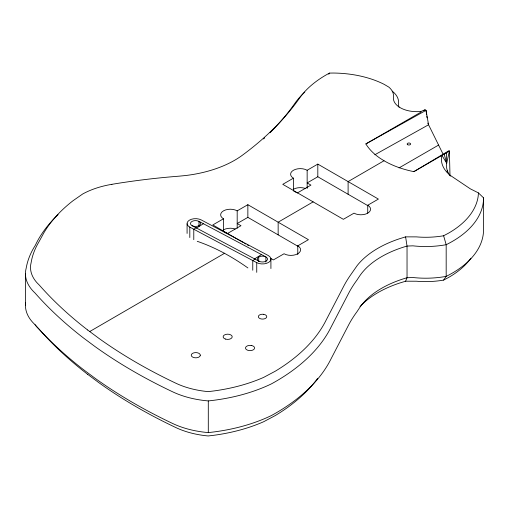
<?xml version="1.0" encoding="UTF-8"?>
<svg xmlns="http://www.w3.org/2000/svg" width="509" height="509" viewBox="0 0 509 509"><rect width="100%" height="100%" fill="white"/><g stroke="black" fill="none" stroke-linecap="round" stroke-linejoin="round"><path stroke-width="0.76" d="M450.459 176.095A43.068 24.865 0 0 1 446.692 163.224L441.946 155.43L441.653 156.607A48.132 27.785 0 0 0 450.096 175.249L470.354 188.852L478.409 192.892L478.237 195.749A101.24 58.452 0 0 1 448.289 233.287L443.619 235.756L442.149 236.004A62.652 36.171 0 0 1 416.407 236.882L405.597 236.863L399.183 238.855A102.525 59.19 0 0 0 357.184 265.552L349.957 275.884A222.223 128.3 0 0 0 343.88 285.931L326.065 320.25A212.285 122.561 0 0 1 275.248 371.22L263.77 377.334A130.565 75.383 0 0 1 212.947 391.065L208.213 391.618L206.018 391.402A67.532 38.989 0 0 1 175.942 383.258A530.384 306.214 0 0 1 98.892 338.351L87.688 330.01M444.141 154.163L446.692 163.224L449.402 151.122L449.135 150.575L413.862 171.641A78.132 45.11 0 0 1 384.378 160.952L380.395 158.477A78.132 45.11 0 0 1 365.863 143.926L420.943 112.126L420.689 111.605L418.334 111.643A23.484 13.558 0 0 1 393.476 99.401L393.527 96.036A27.098 15.645 0 0 0 388.87 87.134L384.149 84.341A78.64 45.403 0 0 0 333.293 73.041L329.482 73.092L327.472 74.174A121.123 69.93 0 0 0 301.296 95.743L299.47 98.224A407.894 235.495 0 0 1 242.36 155.245A96.875 55.926 0 0 1 185.187 175.573L179.13 176.165A469.139 270.852 0 0 0 111.916 184.315M359.99 306.609A102.525 59.19 0 0 1 399.183 283.195L405.597 281.21L407.035 277.742L407.035 246.07L405.597 236.863M328.801 74.238L329.482 73.092M405.597 281.21L416.407 281.222A62.652 36.171 0 0 0 442.149 280.344L443.619 280.096L446.177 276.374A106.305 61.373 0 0 0 483.55 229.527L483.55 197.855L478.409 192.892M423.984 110.682L425.034 109.766L426.039 110.345L428.565 124.769L374.821 154.768M196.06 227.803L193.783 229.235L193.783 239.675M196.519 228.045L203.409 223.718M254.589 258.877L261.48 254.551M255.047 259.119L252.763 260.551L252.763 270.241M89.737 331.537L224.698 253.208M313.15 201.876L278.149 222.191L278.149 234.859M384.034 160.742L348.105 181.592L348.105 194.26M293.432 178.175L282.769 184.334L343.352 219.315L354.016 213.156A9.696 5.599 0 0 0 367.733 213.156A9.696 5.599 0 0 0 367.733 205.235L378.397 199.083L317.813 164.102L307.15 170.261A9.696 5.599 0 0 0 293.432 170.261A9.696 5.599 0 0 0 293.432 178.175L293.432 190.843L296.588 192.669M297.778 254.545L297.778 245.834L308.441 239.682L247.858 204.701L237.188 210.86A9.696 5.599 0 0 0 223.476 210.86A9.696 5.599 0 0 0 223.476 218.775L212.813 224.933L243.194 242.475M368.071 205.789L317.813 176.769L307.15 182.928L310.935 185.111L297.218 193.032M298.115 246.388L247.858 217.368L237.188 223.527L240.98 225.71L227.262 233.631M399.037 167.913L438.599 145.071M413.862 171.641L449.402 151.122L449.981 175.255M365.863 143.926L426.039 110.345L426.644 114.849M443.619 280.096L448.289 277.628A101.24 58.452 0 0 0 470.876 258.228M420.689 111.605L425.034 109.766M192.09 225.697A5.09 2.939 0 0 0 200.501 224.17A5.09 2.939 0 0 0 194.012 220.728A5.09 2.939 0 0 0 192.09 225.697L259.017 261.225A5.09 2.939 0 0 0 267.429 259.705A5.09 2.939 0 0 0 260.945 256.262A5.09 2.939 0 0 0 259.017 261.225M189.806 227.122L256.74 262.657A8.456 4.88 0 0 0 268.688 262.37A8.456 4.88 0 0 0 268.186 255.473L201.259 219.939A8.456 4.88 0 0 0 189.31 220.225A8.456 4.88 0 0 0 189.806 227.122L189.806 237.563M244.568 243.27L245.942 244.059M247.317 244.854L248.685 245.643M270.654 258.324L273.397 259.914L284.06 253.756A9.696 5.599 0 0 0 297.778 253.756A9.696 5.599 0 0 0 297.778 245.834M226.632 233.268L223.476 231.442L223.476 218.775M87.688 374.357L98.892 382.692A530.384 306.214 0 0 0 175.936 427.605A67.532 38.989 0 0 0 206.018 435.742L208.213 435.959L212.947 435.405A130.565 75.383 0 0 0 263.77 421.675L275.248 415.567A212.285 122.561 0 0 0 317.705 378.276M427.751 123.114L443.161 154.322M443.619 235.756L446.177 244.702L446.177 276.374A67.716 39.098 0 0 1 412.894 277.507L407.035 277.742A97.461 56.27 0 0 0 359.456 307.983L356.949 311.762A217.483 125.564 0 0 0 348.71 324.806L330.926 359.068A217.349 125.481 0 0 1 271.431 415.535A135.623 78.303 0 0 1 208.296 432.593A72.577 41.903 0 0 1 172.742 423.533A535.487 309.16 0 0 1 94.954 378.187L83.635 369.769A535.487 309.16 0 0 1 34.943 324.589A62.874 36.304 0 0 1 25.615 302.76M426.847 116.351L427.045 117.859M446.336 152.891L446.692 163.224M447.233 170.547L447.233 172.131M367.733 205.235L367.733 213.156M317.813 164.102L317.813 176.769M307.15 170.261L307.15 188.47M270.915 258.858L270.915 268.555M265.908 262.122L265.908 256.905L198.981 221.37L198.981 226.588M258.718 257.077L258.718 261.55M256.74 262.657L256.74 272.353M247.858 204.701L247.858 217.368M237.188 210.86L237.188 228.28M483.55 197.855A106.305 61.373 0 0 1 446.177 244.702A67.716 39.098 0 0 1 412.894 245.834L407.035 246.07A97.461 56.27 0 0 0 359.456 276.311L356.949 280.09A217.483 125.564 0 0 0 348.71 293.133L330.926 327.395A217.349 125.481 0 0 1 271.431 383.862A135.623 78.303 0 0 1 208.296 400.92L208.296 432.593M187.083 223.737L187.083 233.427M25.45 273.944L25.45 305.616M87.682 374.357A531.014 306.577 0 0 1 39.378 329.514L36.992 327.096A57.816 33.378 0 0 1 35.057 324.717M58.09 214.652A207.023 119.526 0 0 0 35.286 245.402A159.158 91.894 0 0 0 26.169 268.249A62.874 36.304 0 0 0 34.943 292.917A535.487 309.16 0 0 0 83.635 338.097L94.954 346.514A535.487 309.16 0 0 0 172.742 391.86A72.577 41.903 0 0 0 208.296 400.92M111.923 184.315A70.713 40.822 0 0 0 82.738 193.961L72.952 200.775A201.965 116.599 0 0 0 43.844 232.874L38.926 241.87A154.246 89.056 0 0 0 31.202 262.237L30.667 264.966A57.816 33.378 0 0 0 36.992 282.756L39.378 285.174A531.014 306.577 0 0 0 87.682 330.01M392.229 91.156A32.162 18.566 0 0 1 398.496 103.639A18.407 10.625 0 0 0 399.094 107.24M304.776 92.123A126.187 72.851 0 0 0 294.806 103.422A402.88 232.6 0 0 1 270.037 132.734M264.686 137.926A402.88 232.6 0 0 1 263.586 138.957M223.476 229.858A9.696 5.599 0 0 1 235.183 228.974M293.432 189.259A9.696 5.599 0 0 1 305.139 188.375M197.257 241.317A208.83 125.513 57.9 0 1 247.896 267.944M263.637 314.314L262.549 314.238A4.199 2.424 0 0 0 258.387 316.344A4.199 2.424 0 0 0 261.461 318.997L262.549 319.079A4.199 2.424 0 0 0 266.71 316.973A4.199 2.424 0 0 0 263.637 314.314M251.23 345.465L250.053 345.376A4.536 2.621 0 0 0 245.516 347.997L245.669 348.671A4.536 2.621 0 0 0 248.882 350.523L250.053 350.612A4.536 2.621 0 0 0 254.589 347.997L254.436 347.316A4.536 2.621 0 0 0 251.23 345.465M200.285 355.206L200.132 354.531A4.511 2.602 0 0 0 195.189 352.629A4.511 2.602 0 0 0 191.263 355.206L191.416 355.88A4.511 2.602 0 0 0 196.366 357.789A4.511 2.602 0 0 0 200.285 355.206M407.677 144.715A1.743 1.005 0 0 0 410.591 144.263A1.743 1.005 0 0 0 408.453 143.029A1.743 1.005 0 0 0 407.677 144.715M225.404 339.058A4.543 2.621 0 0 0 232.219 336.793A4.543 2.621 0 0 0 225.404 334.521A4.543 2.621 0 0 0 225.404 339.058"/></g></svg>
